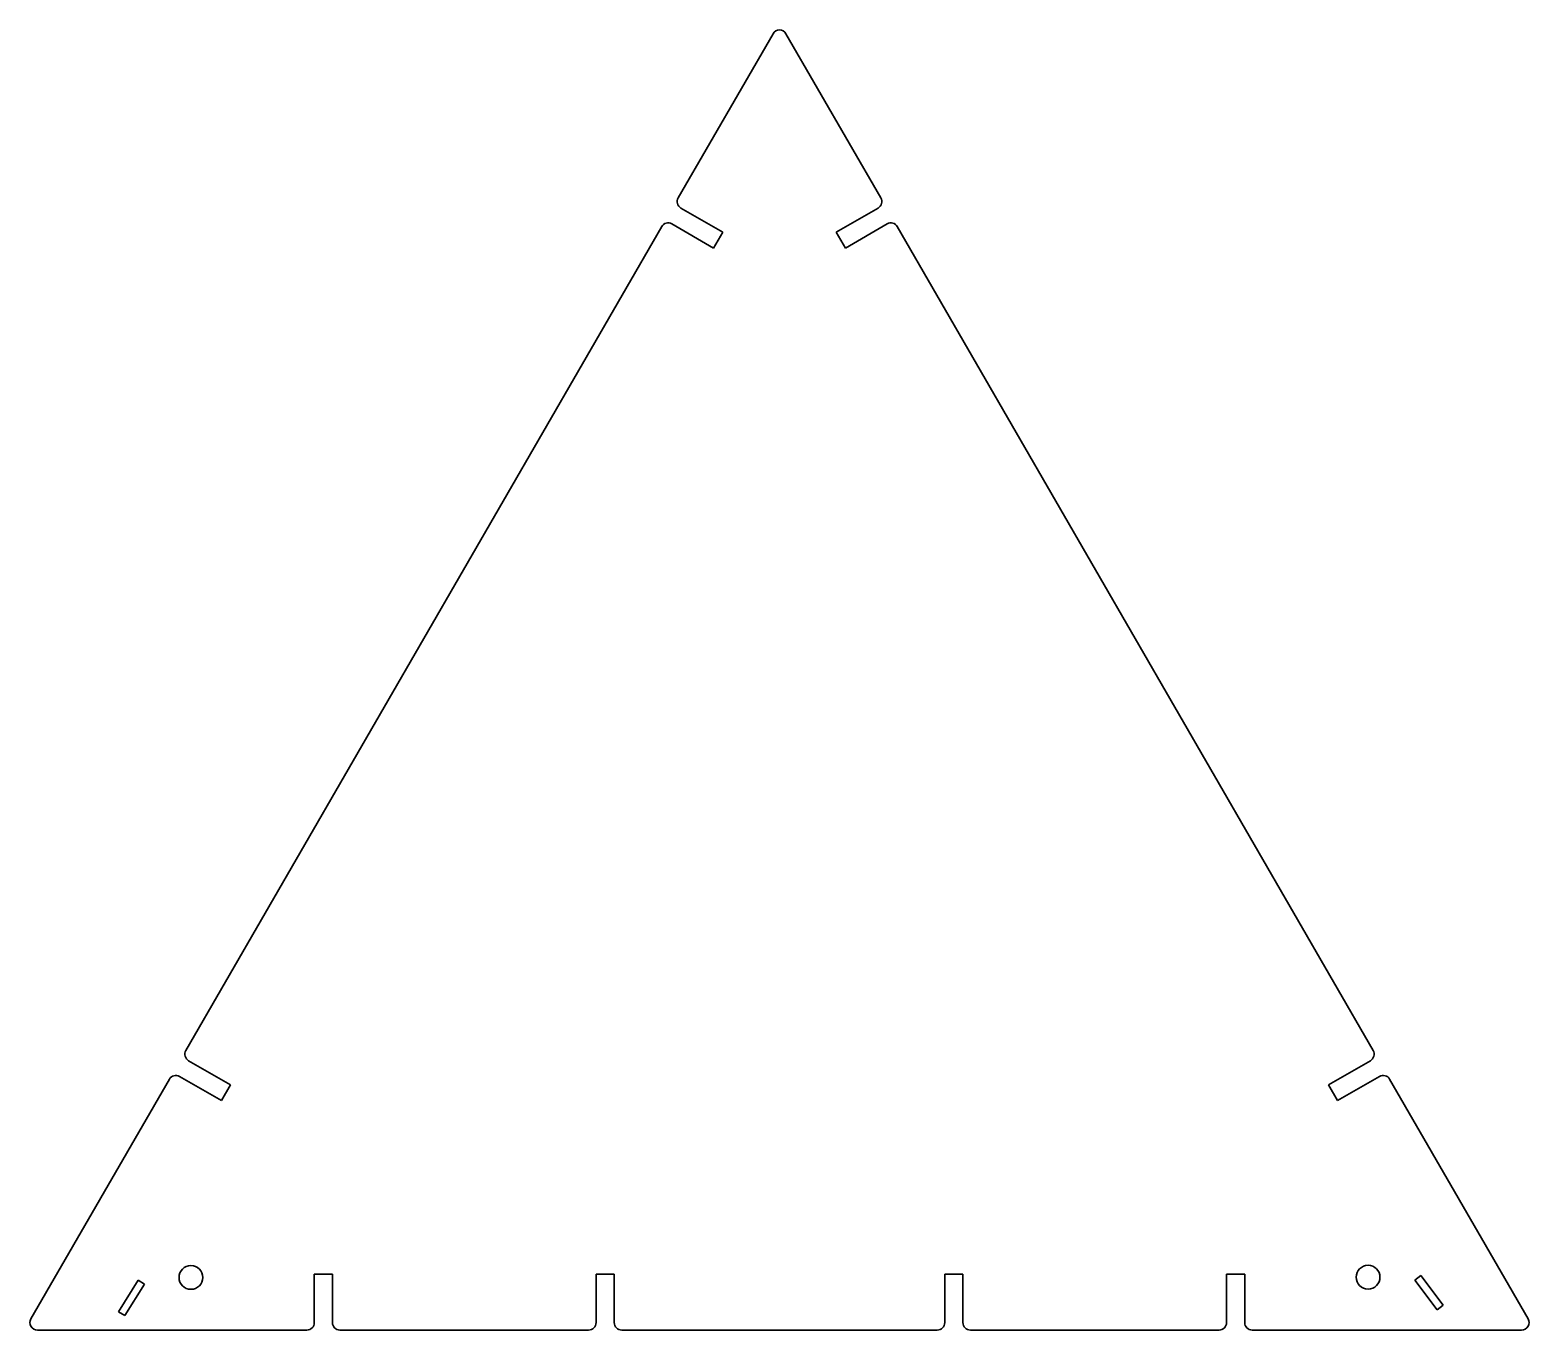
# Model space of a CAD drawing. Extents: x 75 to 479, y 42 to 393.
import ezdxf

# ---------------------------------------------------------------- set-up
doc = ezdxf.new("R2010")
doc.units = 0

msp = doc.modelspace()

# ---------------------------------------------------------------- linework, layer by layer
at = {"color": 7, "lineweight": 35}
for p, q in [((249.692749, 347.307343), (275.22876, 391.536896)), ((304.22876, 347.307343), (278.692749, 391.536896)), ((261.683105, 338.075287), (250.424805, 344.575287)), ((292.238403, 338.075287), (303.496704, 344.575287)), ((245.242798, 339.599701), (117.153687, 117.742828)), ((247.974854, 340.331757), (259.233154, 333.831757)), ((305.946655, 340.331757), (294.688354, 333.831757)), ((308.678711, 339.599701), (436.767822, 117.742828)), ((259.233154, 333.831757), (261.683105, 338.075287)), ((294.688354, 333.831757), (292.238403, 338.075287)), ((117.885742, 115.010773), (129.144043, 108.510773)), ((436.035889, 115.010773), (424.777466, 108.510773)), ((112.703613, 110.035187), (75.435669, 45.485199)), ((126.69397, 104.267242), (115.435669, 110.767242)), ((427.227539, 104.267242), (438.48584, 110.767242)), ((441.217896, 110.035187), (478.48584, 45.485199)), ((129.144043, 108.510773), (126.69397, 104.267242)), ((424.777466, 108.510773), (427.227539, 104.267242)), ((151.703247, 57.485199), (151.703247, 44.485199)), ((156.603271, 57.485199), (151.703247, 57.485199)), ((156.603271, 44.485199), (156.603271, 57.485199)), ((227.575317, 57.485199), (227.575317, 44.485199)), ((232.47522, 57.485199), (227.575317, 57.485199)), ((232.47522, 44.485199), (232.47522, 57.485199)), ((321.446167, 57.485199), (321.446167, 44.485199)), ((326.346191, 57.485199), (321.446167, 57.485199)), ((326.346191, 44.485199), (326.346191, 57.485199)), ((397.317871, 57.485199), (397.317871, 44.485199)), ((402.217896, 57.485199), (397.317871, 57.485199)), ((402.217896, 44.485199), (402.217896, 57.485199)), ((448.019775, 55.934845), (449.616821, 57.138733)), ((449.616821, 57.138733), (455.636353, 49.153381)), ((104.317993, 55.880676), (98.991455, 47.417358)), ((106.010742, 54.815369), (100.684082, 46.352051)), ((106.010742, 54.815369), (104.317993, 55.880676)), ((454.039307, 47.949493), (448.019775, 55.934845)), ((455.636353, 49.153381), (454.039307, 47.949493)), ((98.991455, 47.417358), (100.684082, 46.352051)), ((149.703247, 42.485199), (77.167725, 42.485199)), ((225.575317, 42.485199), (158.603271, 42.485199)), ((319.446167, 42.485199), (234.47522, 42.485199)), ((395.317871, 42.485199), (328.346191, 42.485199)), ((476.753784, 42.485199), (404.217896, 42.485199))]:
    msp.add_line(p, q, dxfattribs=at)
for centre in [(118.503296, 56.641785), (435.417847, 56.704132)]:
    msp.add_circle(centre, 3.2, dxfattribs=at)
for centre, start, end in [((276.960815, 390.536896), 30.000001, 149.999997), ((251.424805, 346.307343), 149.999997, 239.999997), ((302.496704, 346.307343), 299.999998, 30.000001), ((246.974854, 338.599701), 60.000002, 149.999997), ((306.946655, 338.599701), 30.000001, 120.000003), ((118.885742, 116.742828), 149.999997, 239.999997), ((435.035889, 116.742828), 299.999998, 30.000001), ((114.435669, 109.035187), 60.000002, 149.999997), ((439.48584, 109.035187), 30.000001, 120.000003), ((77.167725, 44.485199), 149.999997, 269.999997), ((149.703247, 44.485199), 269.999997, 360), ((158.603271, 44.485199), 180.000005, 269.999997), ((225.575317, 44.485199), 269.999997, 0), ((234.47522, 44.485199), 180.000005, 269.999997), ((319.446167, 44.485199), 269.999997, 360), ((328.346191, 44.485199), 180.000005, 269.999997), ((395.317871, 44.485199), 269.999997, 360), ((404.217896, 44.485199), 180.000005, 269.999997), ((476.753784, 44.485199), 269.999997, 30.000001)]:
    msp.add_arc(centre, 2, start, end, dxfattribs=at)

doc.saveas('drawing.dxf')
